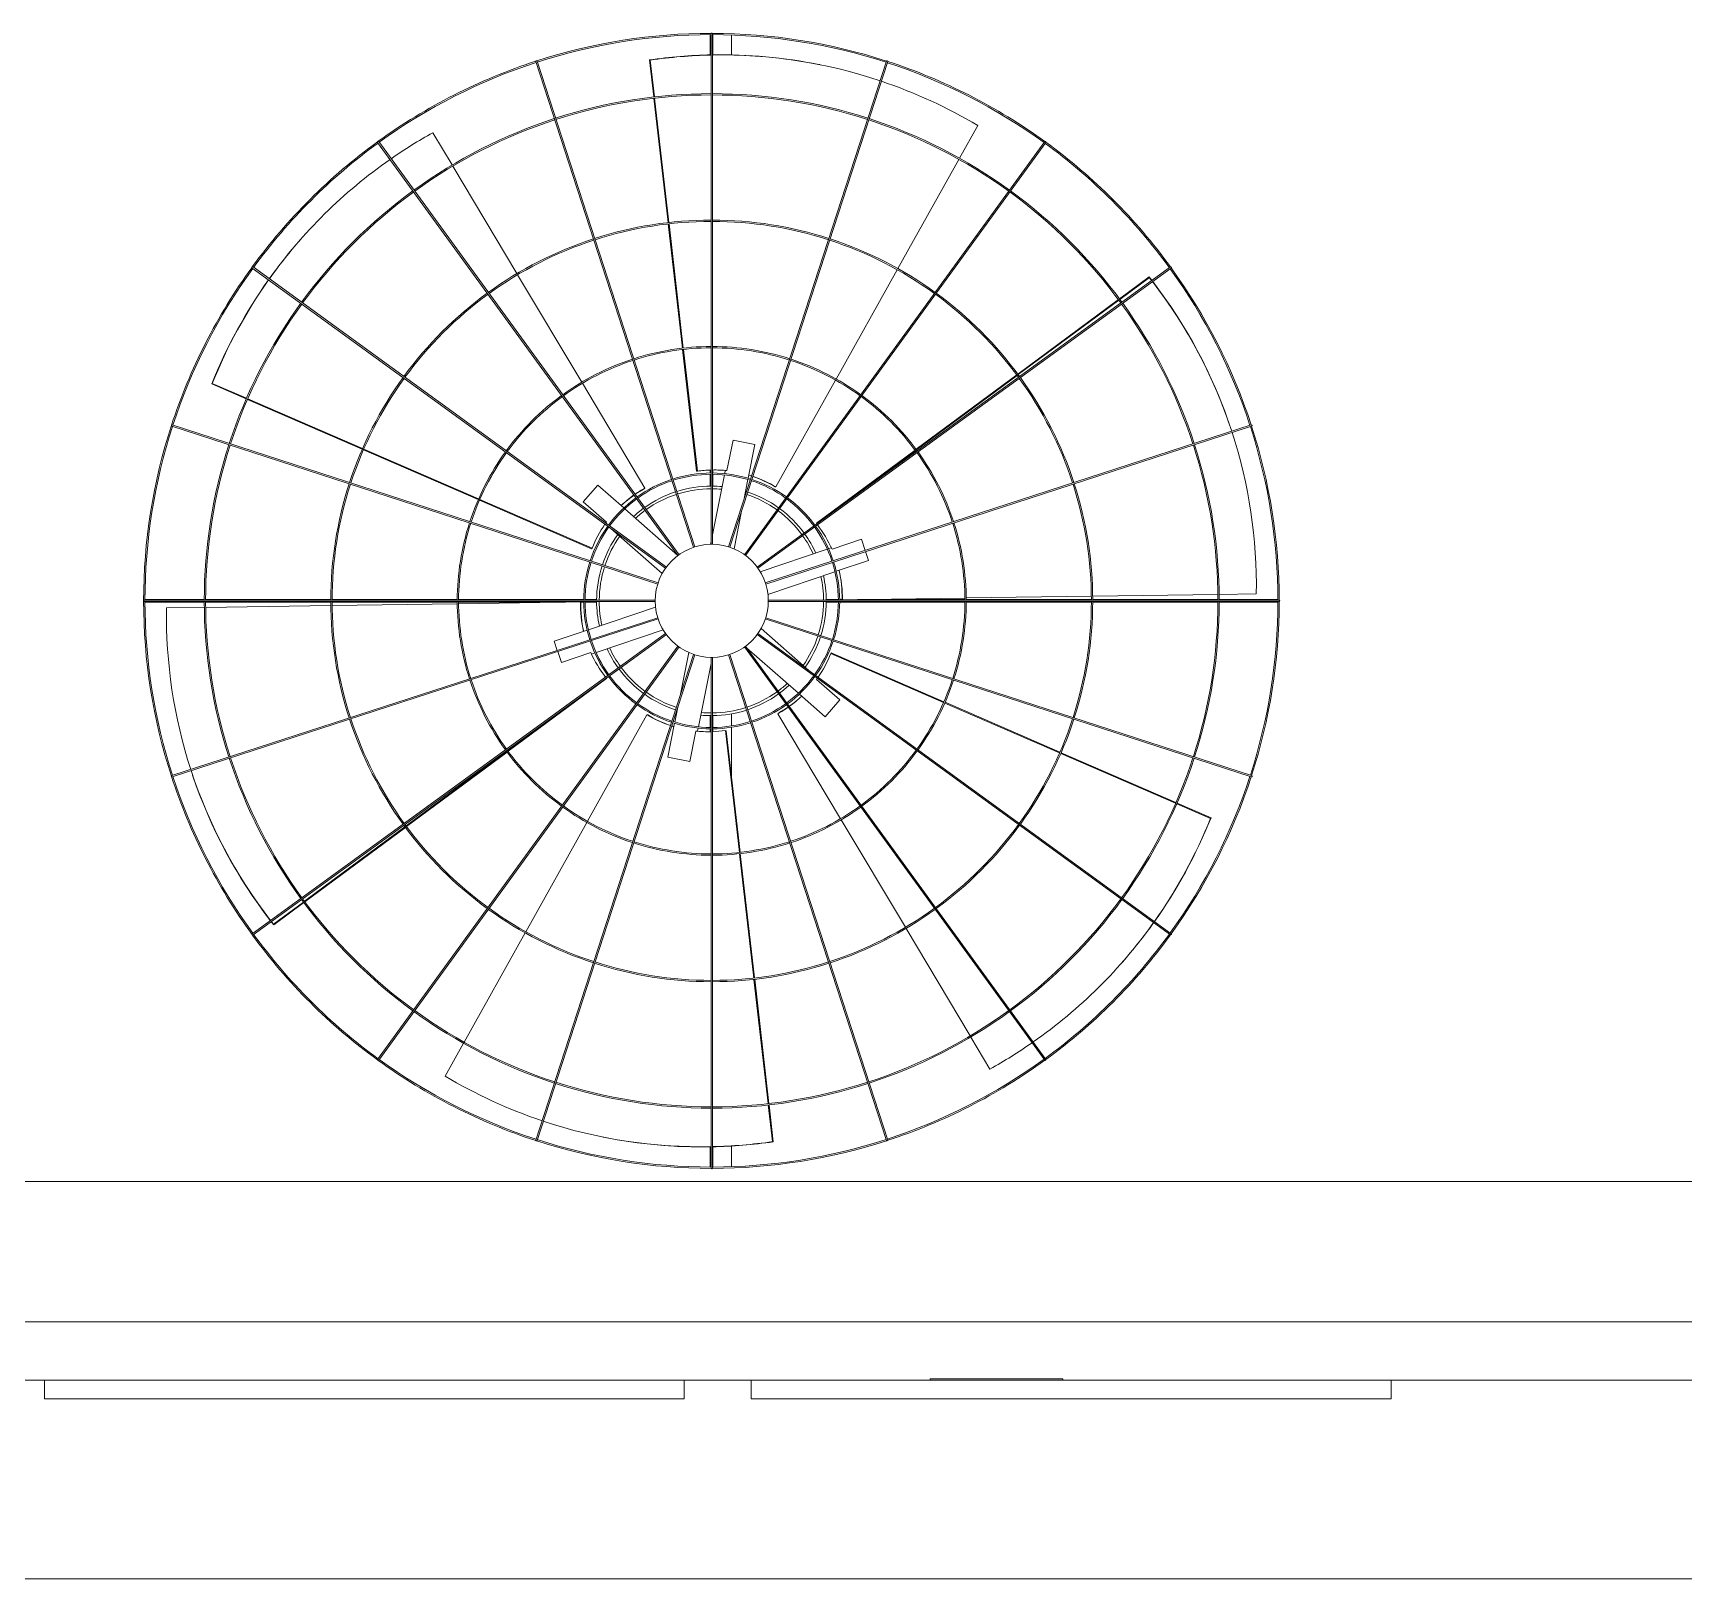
# Model space of a CAD drawing. Header units: millimetres. Extents: x -312439 to 477422, y -331570 to 212570.
# Drawn here: x 344669 to 345914, y 205636 to 206803 of the extents above; entities that cross this region are included whole.
import ezdxf

# ---------------------------------------------------------------- set-up
doc = ezdxf.new("R2010")
doc.units = ezdxf.units.MM
doc.layers.add("MS-110TR'S", color=3, linetype='Continuous', lineweight=5)

msp = doc.modelspace()

# ---------------------------------------------------------------- linework, layer by layer
at = {"color": 7, "linetype": 'Continuous', "lineweight": 0}
msp.add_line((346525.375, 205636.197, 0), (342107.014, 205636.197, 0), dxfattribs=at)
at = {"layer": "MS-110TR'S", "color": 3, "linetype": 'Continuous', "lineweight": 0}
for p, q in [((345179.427, 206801.274, 0), (345179.427, 206785.997, 0)), ((345180.177, 206802.025, 0), (345180.177, 206416.773, 0)), ((345181.177, 206802.025, 0), (345181.177, 206416.773, 0)), ((345181.427, 206786.035, 0), (345181.427, 206801.274, 0)), ((345195.623, 206801.005, 0), (345195.623, 206786.006, 0)), ((345167.02, 206414.531, 0), (345047.97, 206780.927, 0)), ((345048.921, 206781.236, 0), (345167.971, 206414.84, 0)), ((345133.747, 206782.212, 0), (345134.341, 206782.093, 0)), ((345136.939, 206754.308, 0), (345133.747, 206782.212, 0)), ((345134.341, 206782.093, 0), (345137.512, 206754.373, 0)), ((345312.432, 206781.236, 0), (345193.382, 206414.84, 0)), ((345313.383, 206780.927, 0), (345194.333, 206414.531, 0)), ((345262.078, 206778.662, 0), (345261.484, 206778.781, 0)), ((345147.78, 206659.529, 0), (345137.052, 206753.314, 0)), ((345137.626, 206753.38, 0), (345148.353, 206659.595, 0)), ((344984.91, 206702.954, 0), (344970.374, 206727.319, 0)), ((345367.571, 206708.076, 0), (345381.281, 206732.629, 0)), ((344928.754, 206720.008, 0), (345155.199, 206408.333, 0)), ((344929.563, 206720.596, 0), (345156.009, 206408.92, 0)), ((345431.79, 206720.596, 0), (345205.344, 206408.92, 0)), ((345432.599, 206720.008, 0), (345206.154, 206408.333, 0)), ((345033.787, 206621.03, 0), (344985.422, 206702.095, 0)), ((345321.061, 206624.785, 0), (345367.083, 206707.203, 0)), ((345158.621, 206564.751, 0), (345147.894, 206658.536, 0)), ((345148.467, 206658.601, 0), (345159.194, 206564.816, 0)), ((344870.906, 206647.102, 0), (344870.506, 206646.647, 0)), ((344834.786, 206626.04, 0), (345146.461, 206399.594, 0)), ((345526.567, 206626.04, 0), (345214.892, 206399.594, 0)), ((345145.873, 206398.785, 0), (344834.198, 206625.231, 0)), ((345082.664, 206539.105, 0), (345034.299, 206620.171, 0)), ((345527.155, 206625.231, 0), (345215.48, 206398.785, 0)), ((345274.551, 206541.494, 0), (345320.573, 206623.912, 0)), ((345488.122, 206602.011, 0), (345510.507, 206618.59, 0)), ((345510.701, 206618.016, 0), (345488.465, 206601.547, 0)), ((345510.507, 206618.59, 0), (345510.701, 206618.016, 0)), ((345411.462, 206545.233, 0), (345487.318, 206601.415, 0)), ((345487.661, 206600.952, 0), (345411.805, 206544.769, 0)), ((345169.225, 206472.045, 0), (345158.735, 206563.757, 0)), ((345159.308, 206563.823, 0), (345169.819, 206471.926, 0)), ((345229.076, 206460.056, 0), (345274.064, 206540.621, 0)), ((345334.802, 206488.454, 0), (345410.658, 206544.637, 0)), ((345411.001, 206544.174, 0), (345335.145, 206487.991, 0)), ((344803.666, 206537.739, 0), (344804.066, 206538.194, 0)), ((344829.612, 206526.471, 0), (344803.666, 206537.739, 0)), ((344804.066, 206538.194, 0), (344829.842, 206527, 0)), ((344917.113, 206488.47, 0), (344830.529, 206526.073, 0)), ((344830.759, 206526.602, 0), (344917.343, 206488.999, 0)), ((345130.326, 206459.218, 0), (345083.176, 206538.247, 0)), ((345139.954, 206386.823, 0), (344773.557, 206505.872, 0)), ((344773.866, 206506.823, 0), (345140.263, 206387.774, 0)), ((345221.09, 206387.774, 0), (345587.487, 206506.823, 0)), ((345587.796, 206505.872, 0), (345221.399, 206386.823, 0)), ((345571.599, 206505.677, 0), (345571.405, 206506.252, 0)), ((345196.769, 206495.321, 0), (345192.171, 206472.366, 0)), ((345196.769, 206495.321, 0), (345213.248, 206492.02, 0)), ((345213.248, 206492.02, 0), (345208.162, 206466.629, 0)), ((345004.615, 206450.47, 0), (344918.03, 206488.072, 0)), ((344918.261, 206488.601, 0), (345004.845, 206450.999, 0)), ((345259.634, 206432.782, 0), (345333.998, 206487.859, 0)), ((345334.341, 206487.396, 0), (345262.263, 206434.011, 0)), ((345169.225, 206472.045, 0), (345169.819, 206471.926, 0)), ((345179.427, 206472.794, 0), (345179.427, 206470.617, 0)), ((345179.427, 206469.617, 0), (345179.427, 206460.69, 0)), ((345190.256, 206469.144, 0), (345181.177, 206423.814, 0)), ((345181.427, 206470.623, 0), (345181.427, 206472.846, 0)), ((345181.427, 206460.69, 0), (345181.427, 206469.623, 0)), ((345190.926, 206472.487, 0), (345190.454, 206470.129, 0)), ((345207.965, 206465.644, 0), (345204.87, 206450.197, 0)), ((345083.632, 206448.872, 0), (345094.73, 206461.493, 0)), ((345094.73, 206461.493, 0), (345114.36, 206444.231, 0)), ((345129.925, 206458.763, 0), (345130.326, 206459.218, 0)), ((345179.427, 206460.69, 0), (345180.177, 206460.69, 0)), ((345181.177, 206460.69, 0), (345181.427, 206460.69, 0)), ((345228.482, 206460.175, 0), (345229.076, 206460.056, 0)), ((345090.018, 206413.38, 0), (345005.532, 206450.072, 0)), ((345005.762, 206450.6, 0), (345090.418, 206413.835, 0)), ((345083.632, 206448.872, 0), (345101.213, 206433.412, 0)), ((345115.114, 206443.568, 0), (345155.191, 206408.326, 0)), ((345203.18, 206441.759, 0), (345197.485, 206413.325, 0)), ((345104.632, 206428.748, 0), (345143.325, 206394.724, 0)), ((345259.634, 206432.782, 0), (345259.818, 206432.235, 0)), ((345180.177, 206418.822, 0), (345179.765, 206416.766, 0)), ((345270.867, 206414.209, 0), (345268.782, 206413.504, 0)), ((345293.563, 206420.566, 0), (345271.384, 206413.071, 0)), ((345293.563, 206420.566, 0), (345296.379, 206412.237, 0)), ((345090.018, 206413.38, 0), (345090.418, 206413.835, 0)), ((345267.83, 206413.183, 0), (345217.243, 206396.087, 0)), ((345298.944, 206404.644, 0), (345274.575, 206396.409, 0)), ((345296.699, 206411.289, 0), (345298.944, 206404.644, 0)), ((345273.624, 206396.087, 0), (345223.055, 206378.997, 0)), ((345372.569, 206376.293, 0), (345466.956, 206377.646, 0)), ((345467.956, 206377.66, 0), (345562.343, 206379.012, 0)), ((345563.343, 206379.027, 0), (345591.334, 206379.428, 0)), ((344752.769, 206374.617, 0), (345138.021, 206374.617, 0)), ((345138.021, 206373.617, 0), (344752.769, 206373.617, 0)), ((344797.979, 206375.117, 0), (344753.27, 206375.117, 0)), ((344753.27, 206373.117, 0), (344797.979, 206373.117, 0)), ((344798.01, 206369.215, 0), (344769.519, 206368.807, 0)), ((344893.377, 206375.117, 0), (344798.979, 206375.117, 0)), ((344798.979, 206373.117, 0), (344893.377, 206373.117, 0)), ((344893.397, 206370.582, 0), (344799.009, 206369.229, 0)), ((344988.774, 206375.117, 0), (344894.377, 206375.117, 0)), ((344894.377, 206373.117, 0), (344988.774, 206373.117, 0)), ((344988.784, 206371.948, 0), (344894.396, 206370.596, 0)), ((345084.173, 206375.117, 0), (344989.774, 206375.117, 0)), ((344989.774, 206373.117, 0), (345070.369, 206373.117, 0)), ((345081.676, 206373.279, 0), (344989.784, 206371.963, 0)), ((345081.87, 206372.705, 0), (345081.676, 206373.279, 0)), ((345081.731, 206373.117, 0), (345084.173, 206373.117, 0)), ((345093.854, 206375.117, 0), (345085.173, 206375.117, 0)), ((345085.173, 206373.117, 0), (345093.854, 206373.117, 0)), ((345087.692, 206352.304, 0), (345138.279, 206369.4, 0)), ((345093.854, 206374.617, 0), (345093.854, 206375.117, 0)), ((345093.854, 206373.117, 0), (345093.854, 206373.617, 0)), ((345608.584, 206374.617, 0), (345223.332, 206374.617, 0)), ((345223.332, 206373.617, 0), (345608.584, 206373.617, 0)), ((345276.18, 206375.117, 0), (345266.999, 206375.117, 0)), ((345266.999, 206375.117, 0), (345266.999, 206374.617, 0)), ((345266.999, 206373.617, 0), (345266.999, 206373.117, 0)), ((345266.999, 206373.117, 0), (345276.18, 206373.117, 0)), ((345279.122, 206375.117, 0), (345277.18, 206375.117, 0)), ((345277.18, 206373.117, 0), (345371.579, 206373.117, 0)), ((345278.983, 206375.529, 0), (345279.177, 206374.955, 0)), ((345279.177, 206374.955, 0), (345371.569, 206376.279, 0)), ((345371.579, 206375.117, 0), (345290.484, 206375.117, 0)), ((345466.976, 206375.117, 0), (345372.579, 206375.117, 0)), ((345372.579, 206373.117, 0), (345466.976, 206373.117, 0)), ((345562.374, 206375.117, 0), (345467.976, 206375.117, 0)), ((345467.976, 206373.117, 0), (345562.374, 206373.117, 0)), ((345607.583, 206375.117, 0), (345563.374, 206375.117, 0)), ((345563.374, 206373.117, 0), (345607.583, 206373.117, 0)), ((344773.557, 206242.362, 0), (345139.954, 206361.411, 0)), ((345140.263, 206360.46, 0), (344773.866, 206241.411, 0)), ((345061.909, 206343.59, 0), (345086.741, 206351.982, 0)), ((345093.457, 206335.198, 0), (345144.026, 206352.288, 0)), ((345253.843, 206321.576, 0), (345217.864, 206353.215, 0)), ((345587.487, 206241.411, 0), (345221.09, 206360.46, 0)), ((345221.399, 206361.411, 0), (345587.796, 206242.362, 0)), ((344834.198, 206123.004, 0), (345145.873, 206349.449, 0)), ((345146.461, 206348.64, 0), (344834.786, 206122.195, 0)), ((344928.754, 206028.226, 0), (345155.199, 206339.902, 0)), ((345156.009, 206339.314, 0), (344929.563, 206027.639, 0)), ((345064.204, 206336.799, 0), (345061.909, 206343.59, 0)), ((345431.79, 206027.639, 0), (345205.344, 206339.314, 0)), ((345206.154, 206339.902, 0), (345432.599, 206028.226, 0)), ((345214.892, 206348.64, 0), (345526.567, 206122.195, 0)), ((345215.48, 206349.449, 0), (345527.155, 206123.004, 0)), ((345047.97, 205967.307, 0), (345167.02, 206333.704, 0)), ((345167.971, 206333.394, 0), (345048.921, 205966.998, 0)), ((345067.29, 206327.668, 0), (345064.524, 206335.851, 0)), ((345089.469, 206335.164, 0), (345067.29, 206327.668, 0)), ((345089.986, 206334.025, 0), (345092.506, 206334.877, 0)), ((345156.869, 206302.463, 0), (345163.408, 206335.11, 0)), ((345170.607, 206279.141, 0), (345180.177, 206326.916, 0)), ((345180.177, 205946.209, 0), (345180.177, 206331.461, 0)), ((345181.177, 206331.461, 0), (345181.177, 205946.209, 0)), ((345312.432, 205966.998, 0), (345193.382, 206333.394, 0)), ((345194.333, 206333.704, 0), (345313.383, 205967.307, 0)), ((345245.997, 206304.439, 0), (345207.011, 206338.721, 0)), ((345270.835, 206334.854, 0), (345270.435, 206334.399, 0)), ((345355.511, 206297.451, 0), (345270.435, 206334.399, 0)), ((345270.835, 206334.854, 0), (345355.742, 206297.98, 0)), ((345101.219, 206315.453, 0), (345027.178, 206260.614, 0)), ((345101.219, 206315.453, 0), (345101.133, 206315.707, 0)), ((345259.64, 206314.822, 0), (345277.221, 206299.362, 0)), ((345266.123, 206286.741, 0), (345246.752, 206303.775, 0)), ((345026.836, 206261.078, 0), (345072.833, 206295.146, 0)), ((345152.917, 206282.732, 0), (345155.179, 206294.025, 0)), ((345277.221, 206299.362, 0), (345266.123, 206286.741, 0)), ((345443.013, 206259.451, 0), (345356.428, 206297.053, 0)), ((345356.659, 206297.582, 0), (345443.243, 206259.979, 0)), ((345131.777, 206288.178, 0), (345086.909, 206207.827, 0)), ((345132.371, 206288.059, 0), (345131.777, 206288.178, 0)), ((345147.605, 206256.214, 0), (345152.719, 206281.747, 0)), ((345169.927, 206275.747, 0), (345170.409, 206278.156, 0)), ((345180.177, 206287.545, 0), (345179.427, 206287.545, 0)), ((345179.427, 206287.545, 0), (345179.427, 206278.617, 0)), ((345179.427, 206277.617, 0), (345179.427, 206275.388, 0)), ((345181.427, 206287.545, 0), (345181.177, 206287.545, 0)), ((345181.427, 206278.612, 0), (345181.427, 206287.545, 0)), ((345181.427, 206275.44, 0), (345181.427, 206277.612, 0)), ((345195.623, 206288.883, 0), (345195.623, 206279.786, 0)), ((345195.623, 206278.773, 0), (345195.623, 206241.258, 0)), ((345230.928, 206289.471, 0), (345230.527, 206289.016, 0)), ((345230.527, 206289.016, 0), (345277.807, 206209.769, 0)), ((345164.084, 206252.913, 0), (345168.682, 206275.869, 0)), ((345201.551, 206184.357, 0), (345191.034, 206276.308, 0)), ((345191.628, 206276.189, 0), (345191.034, 206276.308, 0)), ((345191.628, 206276.189, 0), (345202.125, 206184.421, 0)), ((344950.175, 206204.3, 0), (345026.032, 206260.483, 0)), ((345026.374, 206260.019, 0), (344950.518, 206203.836, 0)), ((345164.084, 206252.913, 0), (345147.605, 206256.214, 0)), ((345530.514, 206221.45, 0), (345443.93, 206259.052, 0)), ((345444.16, 206259.581, 0), (345530.744, 206221.979, 0)), ((344789.254, 206242.557, 0), (344789.448, 206241.983, 0)), ((345556.787, 206210.04, 0), (345531.431, 206221.052, 0)), ((345531.662, 206221.581, 0), (345557.187, 206210.495, 0)), ((344873.515, 206147.522, 0), (344949.372, 206203.705, 0)), ((344949.714, 206203.241, 0), (344873.858, 206147.058, 0)), ((345086.421, 206206.954, 0), (345040.399, 206124.536, 0)), ((345278.32, 206208.91, 0), (345326.685, 206127.844, 0)), ((345557.187, 206210.495, 0), (345556.787, 206210.04, 0)), ((345212.393, 206089.578, 0), (345201.665, 206183.363, 0)), ((345202.238, 206183.427, 0), (345212.966, 206089.642, 0)), ((344850.152, 206130.218, 0), (344872.711, 206146.927, 0)), ((344873.054, 206146.463, 0), (344850.346, 206129.644, 0)), ((344850.346, 206129.644, 0), (344850.152, 206130.218, 0)), ((345039.911, 206123.663, 0), (344993.889, 206041.245, 0)), ((345327.197, 206126.985, 0), (345375.562, 206045.92, 0)), ((345489.947, 206101.132, 0), (345490.347, 206101.587, 0)), ((345223.234, 205994.799, 0), (345212.506, 206088.584, 0)), ((345213.08, 206088.649, 0), (345223.807, 205994.863, 0)), ((345376.074, 206045.061, 0), (345390.479, 206020.916, 0)), ((344993.401, 206040.372, 0), (344979.572, 206015.605, 0)), ((345226.512, 205966.141, 0), (345223.348, 205993.805, 0)), ((345223.921, 205993.87, 0), (345227.106, 205966.022, 0)), ((345098.775, 205969.572, 0), (345099.369, 205969.453, 0)), ((345227.106, 205966.022, 0), (345226.512, 205966.141, 0)), ((345179.427, 205962.199, 0), (345179.427, 205946.961, 0)), ((345181.427, 205946.961, 0), (345181.427, 205962.238, 0)), ((345195.623, 205962.818, 0), (345195.623, 205947.23, 0)), ((342257.014, 205936.197, 0), (346957.383, 205936.197, 0)), ((346957.383, 205830.197, 0), (342258.014, 205830.197, 0)), ((342257.014, 205786.197, 0), (351659.752, 205786.197, 0)), ((344677.442, 205786.197, 0), (344677.442, 205772.197, 0)), ((345159.954, 205786.197, 0), (345159.954, 205772.197, 0)), ((345210.428, 205786.197, 0), (345210.428, 205772.197, 0)), ((345345.338, 205787.197, 0), (345445.338, 205787.197, 0)), ((345345.338, 205786.197, 0), (345345.338, 205787.197, 0)), ((345445.338, 205787.197, 0), (345445.338, 205786.197, 0)), ((345692.94, 205786.197, 0), (345692.94, 205772.197, 0)), ((345159.954, 205772.197, 0), (344677.442, 205772.197, 0)), ((345692.94, 205772.197, 0), (345210.428, 205772.197, 0))]:
    msp.add_line(p, q, dxfattribs=at)
msp.add_circle((345180.677, 206374.117, 0), 42.659, dxfattribs=at)
for centre, radius, start, end in [((345180.427, 206374.117, 0), 428.158, 90.024494, 107.917544), ((345180.427, 206374.117, 0), 427.158, 90.033533, 107.901042), ((345180.677, 206802.025, 0), 0.5, 0, 180), ((345180.427, 206374.117, 0), 428.158, 72.030975, 89.908558), ((345180.427, 206374.117, 0), 427.158, 72.035174, 89.899401), ((345180.427, 206374.117, 0), 428.158, 108.018773, 125.932197), ((345180.427, 206374.117, 0), 427.158, 108.035174, 125.905805), ((345048.446, 206781.082, 0), 0.5, 18, 198), ((345312.907, 206781.082, 0), 0.5, 342, 162), ((345180.427, 206374.117, 0), 427.158, 54.039937, 71.901042), ((345180.427, 206374.117, 0), 428.158, 54.03841, 71.905364), ((345180.677, 206374.117, 0), 382.698, 90.074858, 107.925142), ((345180.677, 206374.117, 0), 381.698, 90.075054, 107.924946), ((345180.677, 206374.117, 0), 382.698, 72.074858, 89.925142), ((345180.677, 206374.117, 0), 381.698, 72.075054, 89.924946), ((345180.677, 206374.117, 0), 382.698, 108.074858, 125.925142), ((345180.677, 206374.117, 0), 382.698, 54.074858, 71.925142), ((345180.677, 206374.117, 0), 381.698, 108.075054, 125.924946), ((345180.677, 206374.117, 0), 381.698, 54.075054, 71.924946), ((345180.427, 206374.117, 0), 428.158, 126.013622, 143.951759), ((345180.427, 206374.117, 0), 427.158, 126.039937, 143.913223), ((344929.159, 206720.302, 0), 0.5, 36, 216), ((345432.194, 206720.302, 0), 0.5, 324, 144), ((345180.427, 206374.117, 0), 427.158, 36.047356, 53.905805), ((345180.427, 206374.117, 0), 428.158, 36.046941, 53.907446), ((345180.677, 206374.117, 0), 382.698, 126.074858, 143.925142), ((345180.677, 206374.117, 0), 381.698, 126.075054, 143.924946), ((345180.677, 206374.117, 0), 381.698, 36.075054, 53.924946), ((345180.677, 206374.117, 0), 382.698, 36.074858, 53.925142), ((345180.677, 206374.117, 0), 287.302, 90.099714, 107.900286), ((345180.677, 206374.117, 0), 286.302, 90.100062, 107.899938), ((345180.677, 206374.117, 0), 287.302, 72.099714, 89.900286), ((345180.677, 206374.117, 0), 286.302, 72.100062, 89.899938), ((345180.677, 206374.117, 0), 287.302, 108.099714, 125.900286), ((345180.677, 206374.117, 0), 286.302, 108.100062, 125.899938), ((345180.677, 206374.117, 0), 286.302, 54.100062, 71.899938), ((345180.677, 206374.117, 0), 287.302, 54.099714, 71.900286), ((345180.427, 206374.117, 0), 428.158, 144.008871, 161.974926), ((344834.492, 206625.635, 0), 0.5, 54, 234), ((345526.861, 206625.635, 0), 0.5, 306, 126), ((345180.427, 206374.117, 0), 427.158, 144.047356, 161.922571), ((345180.427, 206374.117, 0), 427.158, 18.056704, 35.913223), ((345180.427, 206374.117, 0), 428.158, 18.056552, 35.913726), ((345180.677, 206374.117, 0), 287.302, 126.099714, 143.900286), ((345180.677, 206374.117, 0), 286.302, 126.100062, 143.899938), ((345180.677, 206374.117, 0), 286.302, 36.100062, 53.899938), ((345180.677, 206374.117, 0), 287.302, 36.099714, 53.900286), ((345180.677, 206374.117, 0), 382.698, 144.074858, 161.925142), ((345180.677, 206374.117, 0), 381.698, 144.075054, 161.924946), ((345180.677, 206374.117, 0), 381.698, 18.075054, 35.924946), ((345180.677, 206374.117, 0), 382.698, 18.074858, 35.925142), ((345180.677, 206374.117, 0), 191.905, 90.149282, 107.850718), ((345180.677, 206374.117, 0), 190.905, 90.150064, 107.849936), ((345180.677, 206374.117, 0), 191.905, 72.149282, 89.850718), ((345180.677, 206374.117, 0), 190.905, 72.150064, 89.849936), ((345180.677, 206374.117, 0), 191.905, 108.149282, 125.850718), ((345180.677, 206374.117, 0), 190.905, 108.150064, 125.849936), ((345180.677, 206374.117, 0), 190.905, 54.150064, 71.849936), ((345180.677, 206374.117, 0), 191.905, 54.149282, 71.850718), ((345180.677, 206374.117, 0), 287.302, 144.099714, 161.900286), ((345180.677, 206374.117, 0), 286.302, 144.100062, 161.899938), ((345180.677, 206374.117, 0), 286.302, 18.100062, 35.899938), ((345180.677, 206374.117, 0), 287.302, 18.099714, 35.900286), ((345180.677, 206374.117, 0), 191.905, 126.149282, 143.850718), ((345180.677, 206374.117, 0), 190.905, 126.150064, 143.849936), ((345180.677, 206374.117, 0), 190.905, 36.150064, 53.849936), ((345180.677, 206374.117, 0), 191.905, 36.149282, 53.850718), ((345180.427, 206374.117, 0), 428.158, 162.004374, 197.995626), ((345180.427, 206374.117, 0), 427.158, 162.056704, 179.932934), ((344773.712, 206506.348, 0), 0.5, 72, 252), ((345180.427, 206374.117, 0), 427.158, 0.067066, 17.922571), ((345587.641, 206506.348, 0), 0.5, 288, 108), ((345180.427, 206374.117, 0), 428.158, 0.06691, 17.922771), ((345180.677, 206374.117, 0), 382.698, 162.074858, 179.925142), ((345180.677, 206374.117, 0), 381.698, 162.075054, 179.924946), ((345180.677, 206374.117, 0), 381.698, 0.075054, 17.924946), ((345180.677, 206374.117, 0), 382.698, 0.074858, 17.925142), ((345180.677, 206374.117, 0), 191.905, 144.149282, 161.850718), ((345180.677, 206374.117, 0), 190.905, 144.150064, 161.849936), ((345180.677, 206374.117, 0), 190.905, 18.150064, 35.849936), ((345180.677, 206374.117, 0), 191.905, 18.149282, 35.850718), ((345180.677, 206374.117, 0), 96.508, 108.296845, 125.703155), ((345180.677, 206374.117, 0), 95.508, 108.299953, 125.700047), ((345180.677, 206374.117, 0), 96.508, 90.296845, 107.703155), ((345180.677, 206374.117, 0), 95.508, 90.299953, 107.700047), ((345180.677, 206374.117, 0), 96.508, 72.296845, 89.703155), ((345180.677, 206374.117, 0), 95.508, 72.299953, 89.700047), ((345180.677, 206374.117, 0), 95.508, 54.299953, 71.700047), ((345180.677, 206374.117, 0), 96.508, 54.296845, 71.703155), ((345180.677, 206374.117, 0), 287.302, 162.099714, 179.900286), ((345180.677, 206374.117, 0), 286.302, 162.100062, 179.899938), ((345180.677, 206374.117, 0), 96.508, 126.296845, 143.703155), ((345180.427, 206374.117, 0), 86.578, 108.173543, 125.535257), ((345180.427, 206374.117, 0), 84.578, 108.177647, 125.524267), ((345180.427, 206374.117, 0), 86.578, 90.165445, 107.511756), ((345180.427, 206374.117, 0), 84.578, 90.169358, 107.500211), ((345180.427, 206374.117, 0), 86.578, 84.656808, 89.503658), ((345180.427, 206374.117, 0), 84.578, 84.798838, 89.491921), ((345180.427, 206374.117, 0), 84.578, 72.177647, 72.547384), ((345180.427, 206374.117, 0), 86.578, 72.173543, 72.689414), ((345180.427, 206374.117, 0), 84.578, 54.201702, 71.500211), ((345180.427, 206374.117, 0), 86.578, 54.197043, 71.511756), ((345180.677, 206374.117, 0), 96.508, 36.296845, 53.703155), ((345180.677, 206374.117, 0), 286.302, 0.100062, 17.899938), ((345180.677, 206374.117, 0), 287.302, 0.099714, 17.900286), ((345180.677, 206374.117, 0), 95.508, 126.299953, 143.700047), ((345180.427, 206374.117, 0), 86.578, 126.197043, 132.689414), ((345180.427, 206374.117, 0), 84.578, 126.201702, 132.547384), ((345180.427, 206374.117, 0), 84.578, 36.23917, 53.524267), ((345180.427, 206374.117, 0), 86.578, 36.233645, 53.535257), ((345180.677, 206374.117, 0), 95.508, 36.299953, 53.700047), ((345180.677, 206374.117, 0), 191.905, 162.149282, 179.850718), ((345180.677, 206374.117, 0), 190.905, 162.150064, 179.849936), ((345180.677, 206374.117, 0), 96.508, 144.296845, 161.703155), ((345180.677, 206374.117, 0), 95.508, 144.299953, 161.700047), ((345180.677, 206374.117, 0), 95.508, 18.299953, 35.700047), ((345180.677, 206374.117, 0), 96.508, 18.296845, 35.703155), ((345180.677, 206374.117, 0), 190.905, 0.150064, 17.849936), ((345180.677, 206374.117, 0), 191.905, 0.149282, 17.850718), ((345180.427, 206374.117, 0), 86.578, 144.656808, 161.617982), ((345180.427, 206374.117, 0), 84.578, 144.798838, 161.608948), ((345180.427, 206374.117, 0), 84.578, 24.798838, 35.561735), ((345180.427, 206374.117, 0), 86.578, 24.656808, 35.57186), ((345180.677, 206374.117, 0), 96.508, 162.296845, 179.703155), ((345180.677, 206374.117, 0), 95.508, 162.299953, 179.700047), ((345180.677, 206374.117, 0), 95.508, 0.299953, 17.700047), ((345180.677, 206374.117, 0), 96.508, 0.296845, 17.703155), ((345180.427, 206374.117, 0), 86.578, 162.279766, 179.669108), ((345180.427, 206374.117, 0), 84.578, 162.286382, 179.661283), ((345180.427, 206374.117, 0), 84.578, 0.338717, 12.547384), ((345180.427, 206374.117, 0), 86.578, 0.330892, 12.689414), ((344752.769, 206374.117, 0), 0.5, 90, 270), ((345180.427, 206374.117, 0), 427.158, 180.067066, 197.943296), ((345180.677, 206374.117, 0), 382.698, 180.074858, 197.925142), ((345180.677, 206374.117, 0), 381.698, 180.075054, 197.924946), ((345180.677, 206374.117, 0), 287.302, 180.099714, 197.900286), ((345180.677, 206374.117, 0), 286.302, 180.100062, 197.899938), ((345180.677, 206374.117, 0), 191.905, 180.149282, 197.850718), ((345180.677, 206374.117, 0), 190.905, 180.150064, 197.849936), ((345180.677, 206374.117, 0), 96.508, 180.296845, 197.703155), ((345180.677, 206374.117, 0), 95.508, 180.299953, 197.700047), ((345180.427, 206374.117, 0), 86.578, 180.330892, 192.689414), ((345180.427, 206374.117, 0), 84.578, 180.338717, 192.547384), ((345180.427, 206374.117, 0), 84.578, 342.391052, 359.661283), ((345180.427, 206374.117, 0), 86.578, 342.382018, 359.669108), ((345180.677, 206374.117, 0), 95.508, 342.299953, 359.700047), ((345180.677, 206374.117, 0), 96.508, 342.296845, 359.703155), ((345180.677, 206374.117, 0), 190.905, 342.150064, 359.849936), ((345180.677, 206374.117, 0), 191.905, 342.149282, 359.850718), ((345180.677, 206374.117, 0), 286.302, 342.100062, 359.899938), ((345180.677, 206374.117, 0), 287.302, 342.099714, 359.900286), ((345180.677, 206374.117, 0), 381.698, 342.075054, 359.924946), ((345180.677, 206374.117, 0), 382.698, 342.074858, 359.925142), ((345180.427, 206374.117, 0), 427.158, 342.077429, 359.932934), ((345180.427, 206374.117, 0), 428.158, 342.077229, 359.93309), ((345608.584, 206374.117, 0), 0.5, 270, 90), ((345180.677, 206374.117, 0), 96.508, 198.296845, 215.703155), ((345180.677, 206374.117, 0), 95.508, 198.299953, 215.700047), ((345180.427, 206374.117, 0), 84.578, 324.798838, 341.713618), ((345180.427, 206374.117, 0), 86.578, 324.656808, 341.720234), ((345180.677, 206374.117, 0), 95.508, 324.299953, 341.700047), ((345180.677, 206374.117, 0), 96.508, 324.296845, 341.703155), ((345180.427, 206374.117, 0), 86.578, 204.656808, 215.766355), ((345180.427, 206374.117, 0), 84.578, 204.798838, 215.76083), ((345180.677, 206374.117, 0), 190.905, 198.150064, 215.849936), ((345180.677, 206374.117, 0), 96.508, 216.296845, 233.703155), ((345180.677, 206374.117, 0), 95.508, 216.299953, 233.700047), ((345180.427, 206374.117, 0), 86.578, 216.42814, 233.802957), ((345180.427, 206374.117, 0), 84.578, 216.438265, 233.798298), ((345180.677, 206374.117, 0), 95.508, 306.299953, 323.700047), ((345180.677, 206374.117, 0), 96.508, 306.296845, 323.703155), ((345180.677, 206374.117, 0), 190.905, 324.150064, 341.849936), ((345180.677, 206374.117, 0), 191.905, 198.149282, 215.850718), ((345180.427, 206374.117, 0), 86.578, 234.464743, 251.826457), ((345180.427, 206374.117, 0), 84.578, 234.475733, 251.822353), ((345180.427, 206374.117, 0), 84.578, 288.499789, 305.798298), ((345180.427, 206374.117, 0), 86.578, 288.488244, 305.802957), ((345180.427, 206374.117, 0), 84.578, 306.475733, 312.547384), ((345180.427, 206374.117, 0), 86.578, 306.464743, 312.689414), ((345180.677, 206374.117, 0), 191.905, 324.149282, 341.850718), ((345180.677, 206374.117, 0), 96.508, 234.296845, 251.703155), ((345180.677, 206374.117, 0), 95.508, 234.299953, 251.700047), ((345180.427, 206374.117, 0), 86.578, 252.488244, 252.689414), ((345180.427, 206374.117, 0), 84.578, 252.499789, 252.547384), ((345180.427, 206374.117, 0), 84.578, 264.798838, 269.830642), ((345180.427, 206374.117, 0), 84.578, 270.508079, 287.822353), ((345180.427, 206374.117, 0), 86.578, 270.496342, 287.826457), ((345180.677, 206374.117, 0), 95.508, 288.299953, 305.700047), ((345180.677, 206374.117, 0), 96.508, 288.296845, 305.703155), ((345180.677, 206374.117, 0), 287.302, 198.099714, 215.900286), ((345180.677, 206374.117, 0), 286.302, 198.100062, 215.899938), ((345180.677, 206374.117, 0), 96.508, 252.296845, 269.703155), ((345180.677, 206374.117, 0), 95.508, 252.299953, 269.700047), ((345180.427, 206374.117, 0), 86.578, 264.656808, 269.834555), ((345180.677, 206374.117, 0), 95.508, 270.299953, 287.700047), ((345180.677, 206374.117, 0), 96.508, 270.296845, 287.703155), ((345180.677, 206374.117, 0), 286.302, 324.100062, 341.899938), ((345180.677, 206374.117, 0), 287.302, 324.099714, 341.900286), ((345180.677, 206374.117, 0), 382.698, 198.074858, 215.925142), ((345180.677, 206374.117, 0), 381.698, 198.075054, 215.924946), ((345180.677, 206374.117, 0), 191.905, 216.149282, 233.850718), ((345180.677, 206374.117, 0), 190.905, 216.150064, 233.849936), ((345180.677, 206374.117, 0), 190.905, 306.150064, 323.849936), ((345180.677, 206374.117, 0), 191.905, 306.149282, 323.850718), ((345180.677, 206374.117, 0), 381.698, 324.075054, 341.924946), ((345180.677, 206374.117, 0), 382.698, 324.074858, 341.925142), ((344773.712, 206241.886, 0), 0.5, 108, 288), ((345180.427, 206374.117, 0), 428.158, 198.025074, 215.991129), ((345180.427, 206374.117, 0), 427.158, 198.077429, 215.952644), ((345180.427, 206374.117, 0), 427.158, 324.086777, 341.943296), ((345180.427, 206374.117, 0), 428.158, 324.086274, 341.943448), ((345587.641, 206241.886, 0), 0.5, 252, 72), ((345180.677, 206374.117, 0), 191.905, 234.149282, 251.850718), ((345180.677, 206374.117, 0), 190.905, 234.150064, 251.849936), ((345180.677, 206374.117, 0), 190.905, 288.150064, 305.849936), ((345180.677, 206374.117, 0), 191.905, 288.149282, 305.850718), ((345180.677, 206374.117, 0), 287.302, 216.099714, 233.900286), ((345180.677, 206374.117, 0), 286.302, 216.100062, 233.899938), ((345180.677, 206374.117, 0), 286.302, 306.100062, 323.899938), ((345180.677, 206374.117, 0), 287.302, 306.099714, 323.900286), ((345180.677, 206374.117, 0), 191.905, 252.149282, 269.850718), ((345180.677, 206374.117, 0), 190.905, 252.150064, 269.849936), ((345180.677, 206374.117, 0), 190.905, 270.150064, 287.849936), ((345180.677, 206374.117, 0), 191.905, 270.149282, 287.850718), ((345180.677, 206374.117, 0), 382.698, 216.074858, 233.925142), ((345180.677, 206374.117, 0), 381.698, 216.075054, 233.924946), ((345180.677, 206374.117, 0), 287.302, 234.099714, 251.900286), ((345180.677, 206374.117, 0), 286.302, 234.100062, 251.899938), ((345180.677, 206374.117, 0), 286.302, 288.100062, 305.899938), ((345180.677, 206374.117, 0), 287.302, 288.099714, 305.900286), ((345180.677, 206374.117, 0), 381.698, 306.075054, 323.924946), ((345180.677, 206374.117, 0), 382.698, 306.074858, 323.925142), ((344834.492, 206122.599, 0), 0.5, 126, 306), ((345180.427, 206374.117, 0), 428.158, 216.048241, 233.986378), ((345180.427, 206374.117, 0), 427.158, 216.086777, 233.960063), ((345180.427, 206374.117, 0), 427.158, 306.094195, 323.952644), ((345180.427, 206374.117, 0), 428.158, 306.092554, 323.953059), ((345526.861, 206122.599, 0), 0.5, 234, 54), ((345180.677, 206374.117, 0), 287.302, 252.099714, 269.900286), ((345180.677, 206374.117, 0), 286.302, 252.100062, 269.899938), ((345180.677, 206374.117, 0), 286.302, 270.100062, 287.899938), ((345180.677, 206374.117, 0), 287.302, 270.099714, 287.900286), ((345180.677, 206374.117, 0), 382.698, 234.074858, 251.925142), ((345180.677, 206374.117, 0), 381.698, 234.075054, 251.924946), ((345180.677, 206374.117, 0), 381.698, 288.075054, 305.924946), ((345180.677, 206374.117, 0), 382.698, 288.074858, 305.925142), ((344929.159, 206027.932, 0), 0.5, 144, 324), ((345180.427, 206374.117, 0), 427.158, 234.094195, 251.964826), ((345180.427, 206374.117, 0), 427.158, 288.098958, 305.960063), ((345432.194, 206027.932, 0), 0.5, 216, 36), ((345180.427, 206374.117, 0), 428.158, 234.067803, 251.981227), ((345180.427, 206374.117, 0), 428.158, 288.094636, 305.96159), ((345180.677, 206374.117, 0), 382.698, 252.074858, 269.925142), ((345180.677, 206374.117, 0), 381.698, 252.075054, 269.924946), ((345180.677, 206374.117, 0), 381.698, 270.075054, 287.924946), ((345180.677, 206374.117, 0), 382.698, 270.074858, 287.925142), ((345048.446, 205967.153, 0), 0.5, 162, 342), ((345180.427, 206374.117, 0), 428.158, 252.082456, 269.975506), ((345180.427, 206374.117, 0), 427.158, 252.098958, 269.966467), ((345180.427, 206374.117, 0), 428.158, 270.091442, 287.969025), ((345180.427, 206374.117, 0), 427.158, 270.100599, 287.964826), ((345312.907, 205967.153, 0), 0.5, 198, 18), ((345180.677, 205946.209, 0), 0.5, 180, 0)]:
    msp.add_arc(centre, radius, start, end, dxfattribs=at)
for centre, major_axis, start_param, end_param in [((345180.427, 206374.117, 0), (81.057, 404.664), 0.2078073, 0.32590727), ((345181.021, 206373.998, 0), (81.057, 404.664), 0.20931516, 0.32590727), ((345181.021, 206373.998, 0), (81.057, 404.664), 6.16322366, 6.48996283), ((345180.427, 206374.117, 0), (81.057, 404.664), 0, 0.20526967), ((345181.021, 206373.998, 0), (81.057, 404.664), 5.95727804, 6.16068281), ((345180.827, 206374.572, 0), (-309.921, 272.53), 5.95727804, 6.05118317), ((345180.827, 206374.572, 0), (-309.921, 272.53), 6.05371958, 6.38060415), ((345180.427, 206374.117, 0), (-309.921, 272.53), 0, 0.09588536), ((345180.427, 206374.117, 0), (-309.921, 272.53), 0.09842683, 0.32590727), ((345180.827, 206374.572, 0), (-309.921, 272.53), 0.09996031, 0.32590727), ((345180.427, 206374.117, 0), (390.978, 132.134), 0.3172674, 0.32590727), ((345180.621, 206373.543, 0), (390.978, 132.134), 0.31873174, 0.32590727), ((345180.621, 206373.543, 0), (390.978, 132.134), 6.27347339, 6.59938579), ((345180.427, 206374.117, 0), (390.978, 132.134), 0, 0.31473615), ((345180.621, 206373.543, 0), (390.978, 132.134), 5.95727804, 6.27093083), ((345181.021, 206373.998, 0), (19.451, 97.105), 0.21610048, 0.32590727), ((345181.021, 206373.998, 0), (19.451, 97.105), 0.08898637, 0.20552527), ((345180.427, 206374.117, 0), (19.451, 97.105), 6.16380472, 6.18740867), ((345181.021, 206373.998, 0), (19.451, 97.105), 6.17017799, 6.19385728), ((345180.427, 206374.117, 0), (19.451, 97.105), 5.95727804, 6.15321616), ((345181.021, 206373.998, 0), (19.451, 97.105), 5.95727804, 6.15958939), ((345180.827, 206374.572, 0), (-74.37, 65.397), 6.06086145, 6.19385728), ((345180.427, 206374.117, 0), (-74.37, 65.397), 6.05461193, 6.18740867), ((345180.827, 206374.572, 0), (-74.37, 65.397), 5.95727804, 6.0502913), ((345180.427, 206374.117, 0), (-74.37, 65.397), 5.95727804, 6.04404185), ((345180.827, 206374.572, 0), (-74.37, 65.397), 0.10765943, 0.32590727), ((345180.827, 206374.572, 0), (-74.37, 65.397), 0.08898637, 0.09706817), ((345180.621, 206373.543, 0), (93.82, 31.707), 0.08898637, 0.31565174), ((345180.427, 206374.117, 0), (93.82, 31.707), 5.95727804, 6.18740867), ((345180.621, 206373.543, 0), (93.82, 31.707), 5.95727804, 6.19385728), ((345180.232, 206374.691, 0), (-390.978, -132.134), 5.95727804, 6.27132368), ((345180.232, 206374.691, 0), (-93.82, -31.707), 5.95727804, 6.19385728), ((345180.427, 206374.117, 0), (-93.82, -31.707), 5.95727804, 6.18740867), ((345180.232, 206374.691, 0), (-93.82, -31.707), 0.08898637, 0.31875187), ((345180.026, 206373.662, 0), (74.37, -65.397), 0.11077229, 0.32590727), ((345180.026, 206373.662, 0), (74.37, -65.397), 0.08898637, 0.10018082), ((345180.427, 206374.117, 0), (74.37, -65.397), 6.05888766, 6.18740867), ((345180.026, 206373.662, 0), (74.37, -65.397), 6.0651374, 6.19385728), ((345180.026, 206373.662, 0), (74.37, -65.397), 5.95727804, 6.05456696), ((345180.427, 206374.117, 0), (74.37, -65.397), 5.95727804, 6.04831757), ((345179.832, 206374.236, 0), (-19.451, -97.105), 5.95727804, 6.16462452), ((345180.427, 206374.117, 0), (-19.451, -97.105), 5.95727804, 6.15825136), ((345179.832, 206374.236, 0), (-19.451, -97.105), 6.17521346, 6.19385728), ((345180.427, 206374.117, 0), (-19.451, -97.105), 6.16883991, 6.18740867), ((345179.832, 206374.236, 0), (-19.451, -97.105), 0.08898637, 0.21081282), ((345179.832, 206374.236, 0), (-19.451, -97.105), 0.22138839, 0.32590727), ((345180.232, 206374.691, 0), (-390.978, -132.134), 6.27386624, 6.60012971), ((345180.427, 206374.117, 0), (-390.978, -132.134), 0, 0.31548007), ((345180.026, 206373.662, 0), (309.921, -272.53), 0.10070723, 0.32590727), ((345180.427, 206374.117, 0), (309.921, -272.53), 0.09917375, 0.32590727), ((345180.427, 206374.117, 0), (-390.978, -132.134), 0.31801132, 0.32590727), ((345180.232, 206374.691, 0), (-390.978, -132.134), 0.31947566, 0.32590727), ((345180.026, 206373.662, 0), (309.921, -272.53), 6.05474559, 6.38135106), ((345180.427, 206374.117, 0), (309.921, -272.53), 0, 0.09663228), ((345180.026, 206373.662, 0), (309.921, -272.53), 5.95727804, 6.05220917), ((345179.832, 206374.236, 0), (-81.057, -404.664), 5.95727804, 6.16189106), ((345179.832, 206374.236, 0), (-81.057, -404.664), 6.16443191, 6.49123165), ((345180.427, 206374.117, 0), (-81.057, -404.664), 0, 0.20653849), ((345179.832, 206374.236, 0), (-81.057, -404.664), 0.21058398, 0.32590727), ((345180.427, 206374.117, 0), (-81.057, -404.664), 0.20907612, 0.32590727)]:
    msp.add_ellipse(centre, major_axis=major_axis, ratio=0.95299045, start_param=start_param, end_param=end_param, dxfattribs=at)

doc.saveas('drawing.dxf')
